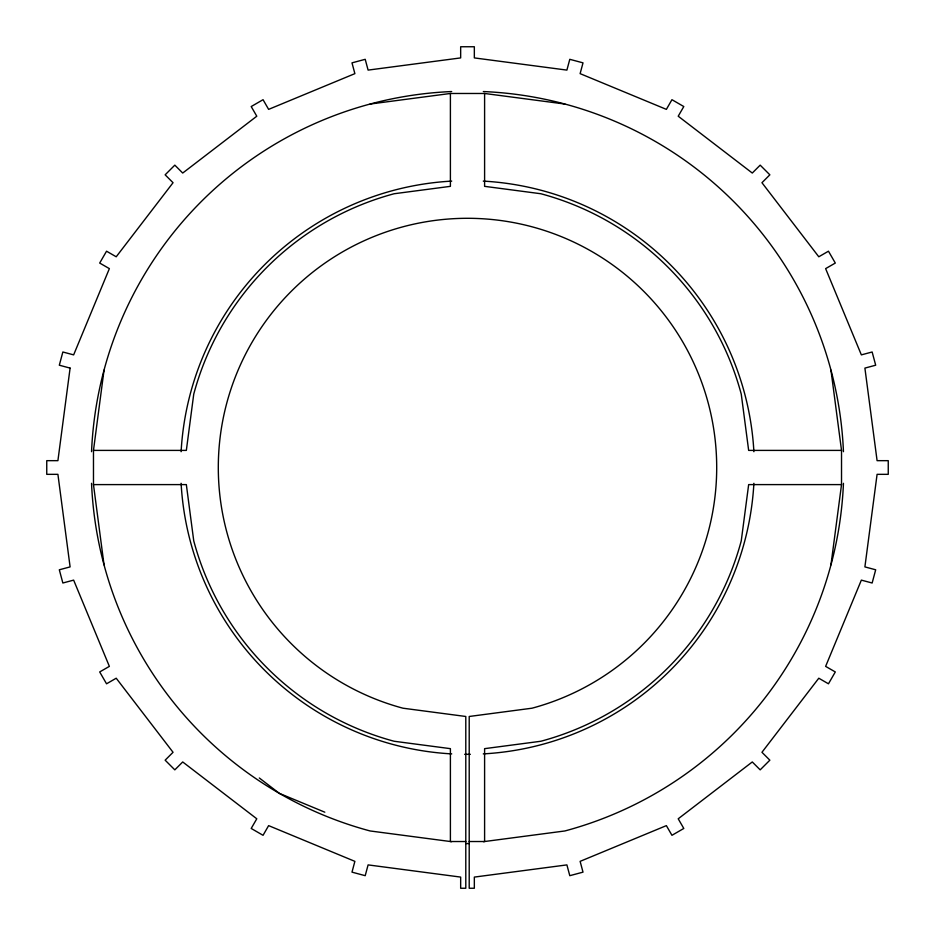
<?xml version="1.0" encoding="UTF-8"?>
<svg xmlns="http://www.w3.org/2000/svg" width="935" height="935" viewBox="0 0 935 935"><rect width="100%" height="100%" fill="white"/><g stroke="black" fill="none" stroke-linecap="round" stroke-linejoin="round"><path stroke-width="1.4" d="M104.042 564.892L93.477 484.599L93.477 450.401L104.042 370.108M830.958 564.892L841.523 484.599L841.523 450.401L830.958 370.108M370.108 104.042L450.401 93.477L484.599 93.477L564.892 104.042M483.488 841.675L564.892 830.958A376.279 376.279 0 0 0 843.452 483.325M93.477 450.401L186.345 450.401L193.744 394.149A283.41 283.41 0 0 1 394.149 193.744L450.401 186.345L450.401 93.477M841.523 450.401L748.654 450.401L741.256 394.149A283.41 283.41 0 0 0 540.851 193.744L484.599 186.345L484.599 93.477M93.477 484.599L186.345 484.599L193.744 540.851A283.41 283.41 0 0 0 394.149 741.256L450.401 748.654L450.401 841.523L465.794 841.523M841.523 484.599L748.654 484.599L741.256 540.851A283.41 283.41 0 0 1 540.851 741.256L484.599 748.654L484.599 841.523L469.206 841.523M465.794 843.557L469.206 843.557M451.511 841.675L370.108 830.958A376.279 376.279 0 0 1 91.548 483.325M324.819 812.199L279.355 793.371L259.311 777.99M91.548 451.675A376.279 376.279 0 0 1 451.675 91.548M483.325 91.548A376.279 376.279 0 0 1 843.452 451.675M753.89 483.29A286.823 286.823 0 0 1 483.29 753.89M470.363 754.311A286.823 286.823 0 0 1 464.637 754.311M451.71 753.89A286.823 286.823 0 0 1 181.109 483.29M181.109 451.71A286.823 286.823 0 0 1 451.71 181.109M483.29 181.109A286.823 286.823 0 0 1 753.89 451.71M70.102 368.098L57.912 460.663L46.75 460.663L46.75 474.337L57.912 474.337L70.102 566.902L59.314 569.789L62.855 583.008L73.643 580.121L109.372 666.374L99.694 671.949L106.543 683.801L116.209 678.214L173.045 752.289L165.144 760.178L174.822 769.856L182.711 761.955L256.786 818.791L251.199 828.457L263.051 835.306L268.625 825.628L354.879 861.357L351.992 872.145L365.211 875.686L368.098 864.898L460.663 877.088L460.663 888.25L465.794 888.25L465.794 716.479L402.997 708.204A249.201 249.201 0 0 1 263.366 324.562A249.201 249.201 0 0 1 671.634 324.562A249.201 249.201 0 0 1 532.003 708.204L469.206 716.479L469.206 888.25L474.337 888.25L474.337 877.088L566.902 864.898L569.789 875.686L583.008 872.145L580.121 861.357L666.374 825.628L671.949 835.306L683.801 828.457L678.214 818.791L752.289 761.955L760.178 769.856L769.856 760.178L761.955 752.289L818.791 678.214L828.457 683.801L835.306 671.949L825.628 666.374L861.357 580.121L872.145 583.008L875.686 569.789L864.898 566.902L877.088 474.337L888.25 474.337L888.25 460.663L877.088 460.663L864.898 368.098L875.686 365.211L872.145 351.992L861.357 354.879L825.628 268.625L835.306 263.051L828.457 251.199L818.791 256.786L761.955 182.711L769.856 174.822L760.178 165.144L752.289 173.045L678.214 116.209L683.801 106.543L671.949 99.694L666.374 109.372L580.121 73.643L583.008 62.855L569.789 59.314L566.902 70.102L474.337 57.912L474.337 46.75L460.663 46.75L460.663 57.912L368.098 70.102L365.211 59.314L351.992 62.855L354.879 73.643L268.625 109.372L263.051 99.694L251.199 106.543L256.786 116.209L182.711 173.045L174.822 165.144L165.144 174.822L173.045 182.711L116.209 256.786L106.543 251.199L99.694 263.051L109.372 268.625L73.643 354.879L62.855 351.992L59.314 365.211L70.102 368.098"/></g></svg>
